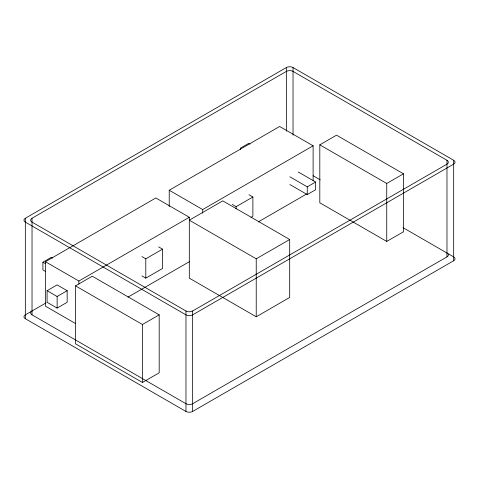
<?xml version="1.0" encoding="UTF-8"?>
<svg xmlns="http://www.w3.org/2000/svg" width="479" height="479" viewBox="0 0 479 479"><rect width="100%" height="100%" fill="white"/><g stroke="black" fill="none" stroke-linecap="round" stroke-linejoin="round"><path stroke-width="0.72" d="M25.333 218.25L286.346 67.551A4.73 2.73 0 0 1 293.04 67.551L453.667 160.285L453.667 260.75L192.654 411.449A4.73 2.73 0 0 1 185.96 411.449L25.333 318.715L25.333 218.25A4.73 2.73 0 0 0 25.333 222.112L185.96 314.847A4.73 2.73 0 0 0 192.654 314.847L453.667 164.153A4.73 2.73 0 0 0 453.667 160.285M32.027 218.25L286.346 71.419A4.73 2.73 0 0 1 293.04 71.419L446.973 160.285L446.973 256.888L192.654 403.719A4.73 2.73 0 0 1 185.96 403.719L32.027 314.847L32.027 218.25A4.73 2.73 0 0 0 32.027 222.112L185.96 310.985A4.73 2.73 0 0 0 192.654 310.985L446.973 164.153A4.73 2.73 0 0 0 446.973 160.285M45.481 271.413L42.906 269.928L42.906 262.199L51.271 257.373L52.558 258.115M75.658 323.618L45.415 306.153L45.415 261.72L155.843 197.965L189.307 217.28L189.307 278.137L256.229 316.781L289.693 297.459L289.693 239.5L222.771 200.863L189.307 220.178L256.229 258.822L289.693 239.5M169.225 206.527L169.225 190.235L279.658 126.48L313.116 145.802L313.116 180.607M47.086 290.699L57.127 284.903L67.168 290.699L67.168 302.291L57.127 308.087L47.086 302.291L47.086 290.699L57.127 296.495L67.168 290.699M45.415 261.72L78.879 281.035L189.307 217.28M169.225 190.235L202.689 209.557L313.116 145.802M46.062 302.884L25.333 314.847A4.73 2.73 0 0 0 25.333 318.715M75.532 285.867L92.261 276.209L159.19 314.847L159.19 372.806L142.455 382.47L75.532 343.826L75.532 285.867L142.455 324.505L159.19 314.847M319.81 144.832L336.545 135.174L403.468 173.811L403.468 231.77L386.739 241.434L319.81 202.791L319.81 144.832L386.739 183.475L403.468 173.811M141.916 256.576L145.802 258.822L162.537 249.158L162.537 268.479L145.802 278.137L141.916 275.898M232.267 204.413L236.153 206.659L252.888 196.995L252.888 216.316L250.954 217.43M289.885 176.823L307.261 186.852L315.631 182.026L315.631 189.75L307.261 194.582L289.885 184.553M127.959 297.136L189.307 261.72M258.229 221.927L306.662 193.965M313.092 175.727L320.241 179.859M402.989 227.633L453.667 256.888A4.73 2.73 0 0 1 453.667 260.75M249.99 144.125L248.703 143.383L240.338 148.215L240.338 149.622M298.255 171.991L315.631 182.026M249.002 194.755L252.888 196.995M158.651 246.919L162.537 249.158M42.906 262.199L45.481 263.69M386.739 183.475L386.739 241.434M307.261 186.852L307.261 194.582M293.04 67.551L293.04 135.174M286.346 67.551L286.346 131.246M256.229 258.822L256.229 316.781M236.153 206.659L236.153 208.886M202.689 209.557L202.689 213.257M192.654 310.985L192.654 411.449M185.96 310.985L185.96 411.449M145.802 258.822L145.802 278.137M142.455 324.505L142.455 382.47M78.879 281.035L78.879 283.999M57.127 296.495L57.127 308.087M446.973 253.026A4.73 2.73 0 0 1 446.973 256.888M32.027 314.847A4.73 2.73 0 0 1 32.027 310.985"/></g></svg>
